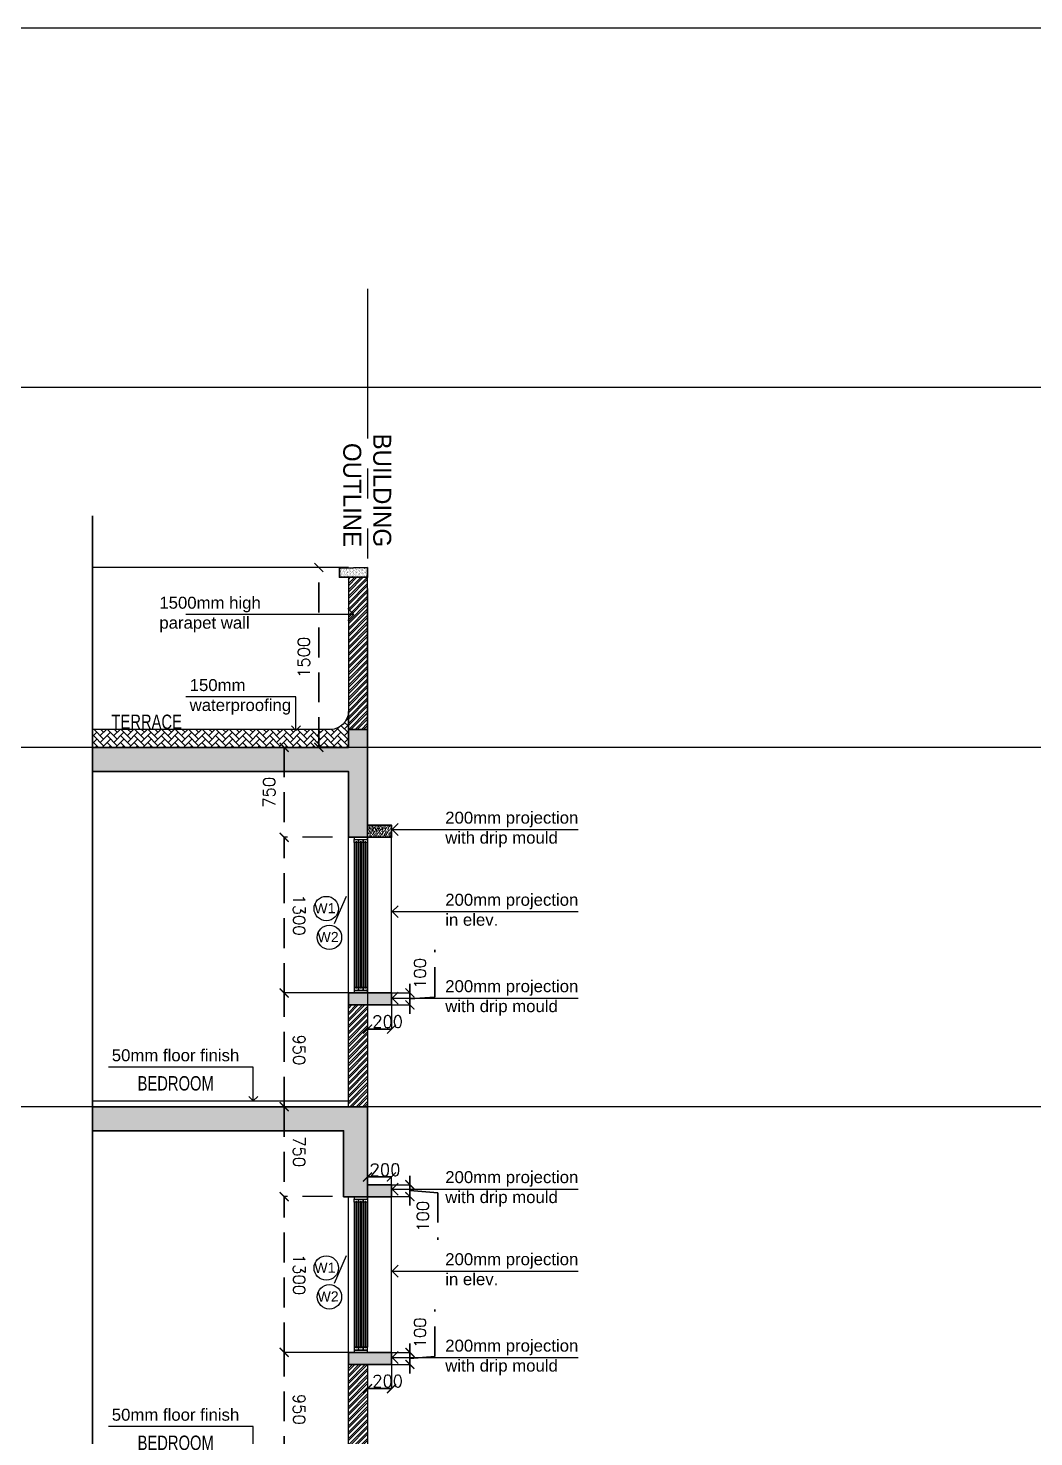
# Model space of a CAD drawing. Header units: millimetres. Extents: x 1066295 to 1300022, y -5734212 to -5454663.
# Drawn here: x 1190686 to 1199076, y -5596947 to -5585191 of the extents above; entities that cross this region are included whole.
import ezdxf
from ezdxf.enums import TextEntityAlignment as Align

# ---------------------------------------------------------------- set-up
doc = ezdxf.new("R2010")
doc.units = ezdxf.units.MM
doc.header["$LTSCALE"] = 1000
doc.header["$MEASUREMENT"] = 0
for name, pattern in [('AUDIT_D_120904163729-0', [0]), ('T9_PROFILE SECTIONS$0$HIDDEN2', [0.1875, 0.125, -0.0625]), ('T9_PROFILE SECTIONS$0$T8_PROFILE SECTIONS$0$AUDIT_D_120904163729-0', [0]), ('T9_PROFILE SECTIONS$0$T8_PROFILE SECTIONS$0$HIDDEN', [0.375, 0.25, -0.125]), ('T9_PROFILE SECTIONS$0$T8_PROFILE SECTIONS$0$PHANTOM2', [1.25, 0.625, -0.125, 0.125, -0.125, 0.125, -0.125])]:
    doc.linetypes.add(name, pattern=pattern)
doc.layers.get('0').update_dxf_attribs({"linetype": 'AUDIT_D_120904163729-0'})
for name, color, linetype, lineweight in [('T9_PROFILE SECTIONS$0$A-SLAB', 3, 'Continuous', 35), ('T9_PROFILE SECTIONS$0$NON-STRUCT -150', 230, 'Continuous', 30), ('T9_PROFILE SECTIONS$0$T8_PROFILE SECTIONS$0$A-DIMENSION', 2, 'Continuous', 35), ('T9_PROFILE SECTIONS$0$T8_PROFILE SECTIONS$0$A-SLAB', 3, 'Continuous', 35), ('T9_PROFILE SECTIONS$0$T8_PROFILE SECTIONS$0$a-Text', 4, 'Continuous', 0), ('T9_PROFILE SECTIONS$0$T8_PROFILE SECTIONS$0$NON-STRUCT -150', 230, 'Continuous', 30), ('T9_PROFILE SECTIONS$0$T8_PROFILE SECTIONS$0$R0-18-10-2014-T1-1st Podium Floor Plan$0$Text', 7, 'Continuous', 0)]:
    doc.layers.add(name, color=color, linetype=linetype, lineweight=lineweight)
for name, color, linetype in [('T9_PROFILE SECTIONS$0$a-wall', 6, 'Continuous'), ('T9_PROFILE SECTIONS$0$HATCH 150', 8, 'Continuous'), ('T9_PROFILE SECTIONS$0$LEVEL', 7, 'Continuous'), ('T9_PROFILE SECTIONS$0$T8_PROFILE SECTIONS$0$A-BUILDING LINE TURNS HERE', 252, 'T9_PROFILE SECTIONS$0$T8_PROFILE SECTIONS$0$PHANTOM2'), ('T9_PROFILE SECTIONS$0$T8_PROFILE SECTIONS$0$a-ele', 8, 'Continuous'), ('T9_PROFILE SECTIONS$0$T8_PROFILE SECTIONS$0$A-SUNK SLAB', 251, 'T9_PROFILE SECTIONS$0$T8_PROFILE SECTIONS$0$AUDIT_D_120904163729-0'), ('T9_PROFILE SECTIONS$0$T8_PROFILE SECTIONS$0$a-wall', 6, 'Continuous'), ('T9_PROFILE SECTIONS$0$T8_PROFILE SECTIONS$0$a-window', 5, 'Continuous'), ('T9_PROFILE SECTIONS$0$T8_PROFILE SECTIONS$0$Elev 01', 8, 'Continuous'), ('T9_PROFILE SECTIONS$0$T8_PROFILE SECTIONS$0$ELEV 5', 8, 'Continuous'), ('T9_PROFILE SECTIONS$0$T8_PROFILE SECTIONS$0$F.F.L', 36, 'Continuous'), ('T9_PROFILE SECTIONS$0$T8_PROFILE SECTIONS$0$HATCH 150', 8, 'Continuous'), ('T9_PROFILE SECTIONS$0$T8_PROFILE SECTIONS$0$Leader', 2, 'T9_PROFILE SECTIONS$0$T8_PROFILE SECTIONS$0$AUDIT_D_120904163729-0'), ('T9_PROFILE SECTIONS$0$T8_PROFILE SECTIONS$0$TEXT ROOM', 7, 'Continuous'), ('T9_PROFILE SECTIONS$0$T8_PROFILE SECTIONS$0$TYPICAL UNITS$0$a-door-no', 104, 'Continuous')]:
    doc.layers.add(name, color=color, linetype=linetype)
doc.styles.add('T9_PROFILE SECTIONS$0$T8_PROFILE SECTIONS$0$ARIAL ARROW', font='arial.ttf')
doc.styles.add('T9_PROFILE SECTIONS$0$T8_PROFILE SECTIONS$0$Romans 1', font='romans.shx', dxfattribs={"height": 100})
doc.styles.add('T9_PROFILE SECTIONS$0$T8_PROFILE SECTIONS$0$RSP_TXT 500', font='swisscl.ttf', dxfattribs={"height": 250})
doc.styles.add('T9_PROFILE SECTIONS$0$T8_PROFILE SECTIONS$0$STANDARD', font='GOTHIC.TTF')
doc.styles.add('T9_PROFILE SECTIONS$0$T8_PROFILE SECTIONS$0$TYPICAL UNITS$0$LODHA STANDERD', font='sanss___.ttf')
doc.dimstyles.new('T9_PROFILE SECTIONS$0$T8_PROFILE SECTIONS$0$ALPINE S', dxfattribs={"dimscale": 0, "dimtxt": 100, "dimasz": 75, "dimexe": 0, "dimexo": 0, "dimgap": 75, "dimtad": 1, "dimdec": 0, "dimzin": 0, "dimdsep": 46, "dimtxsty": 'T9_PROFILE SECTIONS$0$T8_PROFILE SECTIONS$0$Romans 1', "dimblk": 'T9_PROFILE SECTIONS$0$T8_PROFILE SECTIONS$0$_ArchTick', "dimcen": 0.09, "dimclrd": 256, "dimclre": 256, "dimclrt": 7, "dimadec": 0, "dimazin": 0, "dimtfac": 1, "dimtdec": 0, "dimtofl": 0, "dimtmove": 1, "dimatfit": 0, "dimldrblk": 'T9_PROFILE SECTIONS$0$T8_PROFILE SECTIONS$0$_Open90', "dimfxl": 1, "dimtolj": 1, "dimtzin": 0, "dimarcsym": 0})

# ---------------------------------------------------------------- blocks, each defined once
blk = doc.blocks.new('T9_PROFILE SECTIONS$0$A$C04612184')
at = {"layer": 'T9_PROFILE SECTIONS$0$LEVEL', "color": 8, "linetype": 'T9_PROFILE SECTIONS$0$HIDDEN2', "ltscale": 5}
for p, q in [((89.8181, 106.7178), (-67.827, 106.7178)), ((89.8181, 103.7178), (-67.8271, 103.7178)), ((89.8181, 100.715), (-67.8271, 100.715)), ((89.8181, 97.715), (-67.8271, 97.715))]:
    blk.add_line(p, q, dxfattribs=at)
blk = doc.blocks.new('T9_PROFILE SECTIONS$0$T8_PROFILE SECTIONS$0$_ArchTick')
at = {"color": 0, "linetype": 'ByBlock', "const_width": 0.15}
blk.add_lwpolyline([(-0.5, -0.5), (0.5, 0.5)], dxfattribs=at)
blk = doc.blocks.new('*D330')
at = {"layer": 'T9_PROFILE SECTIONS$0$T8_PROFILE SECTIONS$0$A-DIMENSION', "linetype": 'T9_PROFILE SECTIONS$0$T8_PROFILE SECTIONS$0$HIDDEN', "lineweight": -2, "transparency": 16777216}
for p, q in [((1194969, -5588795), (1194567, -5588795)), ((1194969, -5589545), (1194567, -5589545))]:
    blk.add_line(p, q, dxfattribs=at)
at = {"layer": 'T9_PROFILE SECTIONS$0$T8_PROFILE SECTIONS$0$A-DIMENSION', "linetype": 'T9_PROFILE SECTIONS$0$T8_PROFILE SECTIONS$0$HIDDEN', "transparency": 16777216}
blk.add_line((1194567, -5588795), (1194567, -5589545), dxfattribs=at)
at = {"layer": 'T9_PROFILE SECTIONS$0$T8_PROFILE SECTIONS$0$A-DIMENSION', "linetype": 'ByBlock', "transparency": 16777216, "xscale": 75, "yscale": 75, "zscale": 75}
for p, rotation in [((1194567, -5588795), 90), ((1194567, -5589545), 270)]:
    blk.add_blockref('T9_PROFILE SECTIONS$0$T8_PROFILE SECTIONS$0$_ArchTick', p, dxfattribs=dict(at, rotation=rotation))
at = {"layer": 'T9_PROFILE SECTIONS$0$T8_PROFILE SECTIONS$0$A-DIMENSION', "color": 7, "linetype": 'ByBlock', "transparency": 16777216, "insert": (1194442, -5589170), "char_height": 100, "attachment_point": 5, "rotation": 90, "style": 'T9_PROFILE SECTIONS$0$T8_PROFILE SECTIONS$0$Romans 1'}
blk.add_mtext('\\A1;750', dxfattribs=at)
blk = doc.blocks.new('T9_PROFILE SECTIONS$0$T8_PROFILE SECTIONS$0$_Open90')
at = {"color": 0, "linetype": 'ByBlock', "lineweight": -2}
for p, q in [((0, 0), (-1, 0)), ((-0.5, 0.5), (0, 0)), ((0, 0), (-0.5, -0.5))]:
    blk.add_line(p, q, dxfattribs=at)
blk = doc.blocks.new('*D331')
at = {"layer": 'T9_PROFILE SECTIONS$0$T8_PROFILE SECTIONS$0$A-DIMENSION', "linetype": 'T9_PROFILE SECTIONS$0$T8_PROFILE SECTIONS$0$HIDDEN', "lineweight": -2, "transparency": 16777216}
for p, q in [((1195103, -5587294), (1194856, -5587294)), ((1195003, -5588794), (1194856, -5588794))]:
    blk.add_line(p, q, dxfattribs=at)
at = {"layer": 'T9_PROFILE SECTIONS$0$T8_PROFILE SECTIONS$0$A-DIMENSION', "linetype": 'T9_PROFILE SECTIONS$0$T8_PROFILE SECTIONS$0$HIDDEN', "transparency": 16777216}
blk.add_line((1194856, -5588794), (1194856, -5587294), dxfattribs=at)
at = {"layer": 'T9_PROFILE SECTIONS$0$T8_PROFILE SECTIONS$0$A-DIMENSION', "transparency": 16777216, "xscale": 75, "yscale": 75, "zscale": 75}
for p, rotation in [((1194856, -5587294), 90), ((1194856, -5588794), 270)]:
    blk.add_blockref('T9_PROFILE SECTIONS$0$T8_PROFILE SECTIONS$0$_ArchTick', p, dxfattribs=dict(at, rotation=rotation))
at = {"layer": 'T9_PROFILE SECTIONS$0$T8_PROFILE SECTIONS$0$A-DIMENSION', "color": 7, "transparency": 16777216, "insert": (1194731, -5588044), "char_height": 100, "attachment_point": 5, "rotation": 90, "style": 'T9_PROFILE SECTIONS$0$T8_PROFILE SECTIONS$0$Romans 1'}
blk.add_mtext('\\A1;1500', dxfattribs=at)
blk = doc.blocks.new('*D665')
at = {"layer": 'T9_PROFILE SECTIONS$0$T8_PROFILE SECTIONS$0$A-DIMENSION', "linetype": 'T9_PROFILE SECTIONS$0$T8_PROFILE SECTIONS$0$HIDDEN', "lineweight": -2, "transparency": 16777216}
for p, q in [((-27769, 275612), (-28171, 275612)), ((-27636, 274662), (-28171, 274662))]:
    blk.add_line(p, q, dxfattribs=at)
at = {"layer": 'T9_PROFILE SECTIONS$0$T8_PROFILE SECTIONS$0$A-DIMENSION', "linetype": 'T9_PROFILE SECTIONS$0$T8_PROFILE SECTIONS$0$HIDDEN', "transparency": 16777216}
blk.add_line((-28171, 274662), (-28171, 275612), dxfattribs=at)
at = {"layer": 'T9_PROFILE SECTIONS$0$T8_PROFILE SECTIONS$0$A-DIMENSION', "linetype": 'ByBlock', "transparency": 16777216, "xscale": 75, "yscale": 75, "zscale": 75}
for p, rotation in [((-28171, 275612), 90), ((-28171, 274662), 270)]:
    blk.add_blockref('T9_PROFILE SECTIONS$0$T8_PROFILE SECTIONS$0$_ArchTick', p, dxfattribs=dict(at, rotation=rotation))
at = {"layer": 'T9_PROFILE SECTIONS$0$T8_PROFILE SECTIONS$0$A-DIMENSION', "color": 7, "linetype": 'ByBlock', "transparency": 16777216, "insert": (-28046, 275137), "char_height": 100, "attachment_point": 5, "rotation": 270, "style": 'T9_PROFILE SECTIONS$0$T8_PROFILE SECTIONS$0$Romans 1'}
blk.add_mtext('\\A1;950', dxfattribs=at)
blk = doc.blocks.new('*D666')
at = {"layer": 'T9_PROFILE SECTIONS$0$T8_PROFILE SECTIONS$0$A-DIMENSION', "linetype": 'T9_PROFILE SECTIONS$0$T8_PROFILE SECTIONS$0$HIDDEN', "lineweight": -2, "transparency": 16777216}
for p, q in [((-27769, 276912), (-28171, 276912)), ((-27636, 275612), (-28171, 275612))]:
    blk.add_line(p, q, dxfattribs=at)
at = {"layer": 'T9_PROFILE SECTIONS$0$T8_PROFILE SECTIONS$0$A-DIMENSION', "linetype": 'T9_PROFILE SECTIONS$0$T8_PROFILE SECTIONS$0$HIDDEN', "transparency": 16777216}
blk.add_line((-28171, 275612), (-28171, 276912), dxfattribs=at)
at = {"layer": 'T9_PROFILE SECTIONS$0$T8_PROFILE SECTIONS$0$A-DIMENSION', "linetype": 'ByBlock', "transparency": 16777216, "xscale": 75, "yscale": 75, "zscale": 75}
for p, rotation in [((-28171, 276912), 90), ((-28171, 275612), 270)]:
    blk.add_blockref('T9_PROFILE SECTIONS$0$T8_PROFILE SECTIONS$0$_ArchTick', p, dxfattribs=dict(at, rotation=rotation))
at = {"layer": 'T9_PROFILE SECTIONS$0$T8_PROFILE SECTIONS$0$A-DIMENSION', "color": 7, "linetype": 'ByBlock', "transparency": 16777216, "insert": (-28046, 276262), "char_height": 100, "attachment_point": 5, "rotation": 270, "style": 'T9_PROFILE SECTIONS$0$T8_PROFILE SECTIONS$0$Romans 1'}
blk.add_mtext('\\A1;1300', dxfattribs=at)
blk = doc.blocks.new('*D667')
at = {"layer": 'T9_PROFILE SECTIONS$0$T8_PROFILE SECTIONS$0$A-DIMENSION', "linetype": 'T9_PROFILE SECTIONS$0$T8_PROFILE SECTIONS$0$HIDDEN', "lineweight": -2, "transparency": 16777216}
for p, q in [((-27769, 274662), (-28171, 274662)), ((-27769, 273912), (-28171, 273912))]:
    blk.add_line(p, q, dxfattribs=at)
at = {"layer": 'T9_PROFILE SECTIONS$0$T8_PROFILE SECTIONS$0$A-DIMENSION', "linetype": 'T9_PROFILE SECTIONS$0$T8_PROFILE SECTIONS$0$HIDDEN', "transparency": 16777216}
blk.add_line((-28171, 274662), (-28171, 273912), dxfattribs=at)
at = {"layer": 'T9_PROFILE SECTIONS$0$T8_PROFILE SECTIONS$0$A-DIMENSION', "linetype": 'ByBlock', "transparency": 16777216, "xscale": 75, "yscale": 75, "zscale": 75}
for p, rotation in [((-28171, 274662), 90), ((-28171, 273912), 270)]:
    blk.add_blockref('T9_PROFILE SECTIONS$0$T8_PROFILE SECTIONS$0$_ArchTick', p, dxfattribs=dict(at, rotation=rotation))
at = {"layer": 'T9_PROFILE SECTIONS$0$T8_PROFILE SECTIONS$0$A-DIMENSION', "color": 7, "linetype": 'ByBlock', "transparency": 16777216, "insert": (-28046, 274287), "char_height": 100, "attachment_point": 5, "rotation": 270, "style": 'T9_PROFILE SECTIONS$0$T8_PROFILE SECTIONS$0$Romans 1'}
blk.add_mtext('\\A1;750', dxfattribs=at)
blk = doc.blocks.new('T9_PROFILE SECTIONS$0$T8_PROFILE SECTIONS$0$TYPICAL UNITS$0$B-flat-33')
at = {"layer": 'T9_PROFILE SECTIONS$0$T8_PROFILE SECTIONS$0$TYPICAL UNITS$0$a-door-no'}
blk.add_ellipse((14108, 1402), major_axis=(0, -181), ratio=0.999989, dxfattribs=at)
at = {"layer": 'T9_PROFILE SECTIONS$0$T8_PROFILE SECTIONS$0$TYPICAL UNITS$0$a-door-no', "style": 'T9_PROFILE SECTIONS$0$T8_PROFILE SECTIONS$0$TYPICAL UNITS$0$LODHA STANDERD', "oblique": 0, "width": 0.999989}
blk.add_attdef('OP1', text='', height=150, rotation=0.7592, dxfattribs=at).set_placement((14117, 1332), align=Align.CENTER)
blk = doc.blocks.new('*D668')
at = {"layer": 'T9_PROFILE SECTIONS$0$T8_PROFILE SECTIONS$0$A-DIMENSION', "linetype": 'T9_PROFILE SECTIONS$0$T8_PROFILE SECTIONS$0$HIDDEN', "lineweight": -2, "transparency": 16777216}
for p, q in [((-27476, 274012), (-27476, 274077)), ((-27276, 274012), (-27276, 274077))]:
    blk.add_line(p, q, dxfattribs=at)
at = {"layer": 'T9_PROFILE SECTIONS$0$T8_PROFILE SECTIONS$0$A-DIMENSION', "linetype": 'T9_PROFILE SECTIONS$0$T8_PROFILE SECTIONS$0$HIDDEN', "transparency": 16777216}
blk.add_line((-27276, 274077), (-27476, 274077), dxfattribs=at)
at = {"layer": 'T9_PROFILE SECTIONS$0$T8_PROFILE SECTIONS$0$A-DIMENSION', "linetype": 'ByBlock', "transparency": 16777216, "xscale": 75, "yscale": 75, "zscale": 75, "rotation": 180}
blk.add_blockref('T9_PROFILE SECTIONS$0$T8_PROFILE SECTIONS$0$_ArchTick', (-27476, 274077), dxfattribs=at)
at = {"layer": 'T9_PROFILE SECTIONS$0$T8_PROFILE SECTIONS$0$A-DIMENSION', "linetype": 'ByBlock', "transparency": 16777216, "xscale": 75, "yscale": 75, "zscale": 75}
blk.add_blockref('T9_PROFILE SECTIONS$0$T8_PROFILE SECTIONS$0$_ArchTick', (-27276, 274077), dxfattribs=at)
at = {"layer": 'T9_PROFILE SECTIONS$0$T8_PROFILE SECTIONS$0$A-DIMENSION', "color": 7, "linetype": 'ByBlock', "transparency": 16777216, "insert": (-27330, 274137), "char_height": 100, "attachment_point": 5, "style": 'T9_PROFILE SECTIONS$0$T8_PROFILE SECTIONS$0$Romans 1'}
blk.add_mtext('\\A1;200', dxfattribs=at)
blk = doc.blocks.new('*D669')
at = {"layer": 'T9_PROFILE SECTIONS$0$T8_PROFILE SECTIONS$0$A-DIMENSION', "linetype": 'T9_PROFILE SECTIONS$0$T8_PROFILE SECTIONS$0$HIDDEN', "transparency": 16777216}
for p, q in [((-27122, 274012), (-27122, 274087)), ((-27122, 274012), (-27122, 273912)), ((-27122, 273962), (-26890, 273945)), ((-26890, 273945), (-26890, 273552)), ((-27122, 273912), (-27122, 273837))]:
    blk.add_line(p, q, dxfattribs=at)
at = {"layer": 'T9_PROFILE SECTIONS$0$T8_PROFILE SECTIONS$0$A-DIMENSION', "linetype": 'T9_PROFILE SECTIONS$0$T8_PROFILE SECTIONS$0$HIDDEN', "lineweight": -2, "transparency": 16777216}
for p, q in [((-27276, 274012), (-27122, 274012)), ((-27276, 273912), (-27122, 273912))]:
    blk.add_line(p, q, dxfattribs=at)
at = {"layer": 'T9_PROFILE SECTIONS$0$T8_PROFILE SECTIONS$0$A-DIMENSION', "linetype": 'ByBlock', "transparency": 16777216, "xscale": 75, "yscale": 75, "zscale": 75}
for p, rotation in [((-27122, 274012), 270), ((-27122, 273912), 90)]:
    blk.add_blockref('T9_PROFILE SECTIONS$0$T8_PROFILE SECTIONS$0$_ArchTick', p, dxfattribs=dict(at, rotation=rotation))
at = {"layer": 'T9_PROFILE SECTIONS$0$T8_PROFILE SECTIONS$0$A-DIMENSION', "color": 7, "linetype": 'ByBlock', "transparency": 16777216, "insert": (-27015, 273748), "char_height": 100, "attachment_point": 5, "rotation": 90, "style": 'T9_PROFILE SECTIONS$0$T8_PROFILE SECTIONS$0$Romans 1'}
blk.add_mtext('\\A1;100', dxfattribs=at)
blk = doc.blocks.new('*D670')
at = {"layer": 'T9_PROFILE SECTIONS$0$T8_PROFILE SECTIONS$0$A-DIMENSION', "linetype": 'T9_PROFILE SECTIONS$0$T8_PROFILE SECTIONS$0$HIDDEN', "lineweight": -2, "transparency": 16777216}
for p, q in [((-27476, 275512), (-27476, 275310)), ((-27276, 275512), (-27276, 275310))]:
    blk.add_line(p, q, dxfattribs=at)
at = {"layer": 'T9_PROFILE SECTIONS$0$T8_PROFILE SECTIONS$0$A-DIMENSION', "linetype": 'T9_PROFILE SECTIONS$0$T8_PROFILE SECTIONS$0$HIDDEN', "transparency": 16777216}
blk.add_line((-27276, 275310), (-27476, 275310), dxfattribs=at)
at = {"layer": 'T9_PROFILE SECTIONS$0$T8_PROFILE SECTIONS$0$A-DIMENSION', "linetype": 'ByBlock', "transparency": 16777216, "xscale": 75, "yscale": 75, "zscale": 75, "rotation": 180}
blk.add_blockref('T9_PROFILE SECTIONS$0$T8_PROFILE SECTIONS$0$_ArchTick', (-27476, 275310), dxfattribs=at)
at = {"layer": 'T9_PROFILE SECTIONS$0$T8_PROFILE SECTIONS$0$A-DIMENSION', "linetype": 'ByBlock', "transparency": 16777216, "xscale": 75, "yscale": 75, "zscale": 75}
blk.add_blockref('T9_PROFILE SECTIONS$0$T8_PROFILE SECTIONS$0$_ArchTick', (-27276, 275310), dxfattribs=at)
at = {"layer": 'T9_PROFILE SECTIONS$0$T8_PROFILE SECTIONS$0$A-DIMENSION', "color": 7, "linetype": 'ByBlock', "transparency": 16777216, "insert": (-27308, 275373), "char_height": 100, "attachment_point": 5, "style": 'T9_PROFILE SECTIONS$0$T8_PROFILE SECTIONS$0$Romans 1'}
blk.add_mtext('\\A1;200', dxfattribs=at)
blk = doc.blocks.new('*D671')
at = {"layer": 'T9_PROFILE SECTIONS$0$T8_PROFILE SECTIONS$0$A-DIMENSION', "linetype": 'T9_PROFILE SECTIONS$0$T8_PROFILE SECTIONS$0$HIDDEN', "transparency": 16777216}
for p, q in [((-26913, 275578), (-26913, 275971)), ((-27122, 275612), (-27122, 275687)), ((-27122, 275512), (-27122, 275612)), ((-27122, 275562), (-26913, 275578)), ((-27122, 275512), (-27122, 275437))]:
    blk.add_line(p, q, dxfattribs=at)
at = {"layer": 'T9_PROFILE SECTIONS$0$T8_PROFILE SECTIONS$0$A-DIMENSION', "linetype": 'T9_PROFILE SECTIONS$0$T8_PROFILE SECTIONS$0$HIDDEN', "lineweight": -2, "transparency": 16777216}
for p, q in [((-27276, 275612), (-27122, 275612)), ((-27276, 275512), (-27122, 275512))]:
    blk.add_line(p, q, dxfattribs=at)
at = {"layer": 'T9_PROFILE SECTIONS$0$T8_PROFILE SECTIONS$0$A-DIMENSION', "linetype": 'ByBlock', "transparency": 16777216, "xscale": 75, "yscale": 75, "zscale": 75}
for p, rotation in [((-27122, 275612), 270), ((-27122, 275512), 90)]:
    blk.add_blockref('T9_PROFILE SECTIONS$0$T8_PROFILE SECTIONS$0$_ArchTick', p, dxfattribs=dict(at, rotation=rotation))
at = {"layer": 'T9_PROFILE SECTIONS$0$T8_PROFILE SECTIONS$0$A-DIMENSION', "color": 7, "linetype": 'ByBlock', "transparency": 16777216, "insert": (-27038, 275775), "char_height": 100, "attachment_point": 5, "rotation": 90, "style": 'T9_PROFILE SECTIONS$0$T8_PROFILE SECTIONS$0$Romans 1'}
blk.add_mtext('\\A1;100', dxfattribs=at)
blk = doc.blocks.new('T9_PROFILE SECTIONS$0$T8_PROFILE SECTIONS$0$RG')
at = {"layer": 'T9_PROFILE SECTIONS$0$T8_PROFILE SECTIONS$0$HATCH 150'}
h = blk.add_hatch(dxfattribs=at)
h.set_pattern_fill('ACET-2D-AR-SAND', color=8, scale=10, angle=360)
h.set_pattern_definition([(37.5, (-5699349.478, -1166803.166), (-9.539291593, 12.431846842), [0, -15.2, 0, -17, 0, -16.25]), (7.5, (-5699349.478, -1166803.166), (-3.35060735, 25.45038959), [0, -8.2, 0, -13.7, 0, -5.25]), (327.5, (-5699361.778, -1166803.166), (9.01588743, 14.15210846), [0, -5, 0, -18, 0, -23.5]), (317.5, (-5699361.778, -1166803.166), (18.09230576, 19.74428708), [0, -2.5, 0, -11.8, 0, -13.5])])
h.paths.add_polyline_path([(-27275.5, 275611.7), (-27635.6, 275611.7), (-27635.6, 275511.7), (-27275.5, 275511.7)])
h.paths.add_polyline_path([(-27475.5, 274011.7), (-27275.5, 274011.7), (-27275.5, 273911.7), (-27475.5, 273911.7)])
h = blk.add_hatch(color=8, dxfattribs=at)
h.dxf.hatch_style = 1
h.paths.add_polyline_path([(-29770.4, 274661.7), (-27475.5, 274661.8), (-27475.5, 273911.7), (-27675.5, 273911.7), (-27675.5, 274461.7), (-29770.4, 274461.7)])
at = {"layer": 'T9_PROFILE SECTIONS$0$T8_PROFILE SECTIONS$0$NON-STRUCT -150'}
h = blk.add_hatch(dxfattribs=at)
h.set_pattern_fill('ACET-2D-ANSI32', color=8, scale=100, angle=360)
h.set_pattern_definition([(45, (-5699349.478, -1166803.166), (-26.5165043, 26.5165043), []), (45, (-5699331.8, -1166803.166), (-26.5165043, 26.5165043), [])])
h.paths.add_polyline_path([(-27475.5, 274661.8), (-27635.6, 274661.8), (-27635.6, 275511.7), (-27475.5, 275511.7)])
at = {"layer": 'T9_PROFILE SECTIONS$0$T8_PROFILE SECTIONS$0$a-ele'}
blk.add_lwpolyline([(-27635.7, 275611.7), (-27635.7, 276911.7)], dxfattribs=at)
at = {"layer": 'T9_PROFILE SECTIONS$0$T8_PROFILE SECTIONS$0$A-SLAB', "linetype": 'ByBlock'}
for points in [[(-27275.5, 275611.7), (-27635.6, 275611.7), (-27635.6, 275511.7), (-27275.5, 275511.7)], [(-29770.4, 274661.7), (-27475.5, 274661.8), (-27475.5, 273911.7), (-27675.5, 273911.7), (-27675.5, 274461.7), (-29770.4, 274461.7)], [(-27475.5, 274011.7), (-27275.5, 274011.7), (-27275.5, 273911.7), (-27475.5, 273911.7)]]:
    blk.add_lwpolyline(points, close=True, dxfattribs=at)
at = {"layer": 'T9_PROFILE SECTIONS$0$T8_PROFILE SECTIONS$0$a-wall', "linetype": 'ByBlock'}
blk.add_lwpolyline([(-27475.5, 274661.8), (-27635.6, 274661.8), (-27635.6, 275511.7), (-27475.5, 275511.7)], close=True, dxfattribs=at)
at = {"layer": 'T9_PROFILE SECTIONS$0$T8_PROFILE SECTIONS$0$a-window', "color": 1}
for p, q in [((-27588.1, 276866.7), (-27588.1, 275656.7)), ((-27550.6, 276866.7), (-27550.6, 275656.7)), ((-27550.6, 276866.7), (-27550.6, 275656.7)), ((-27513.1, 276866.7), (-27513.1, 275656.7))]:
    blk.add_line(p, q, dxfattribs=at)
at = {"layer": 'T9_PROFILE SECTIONS$0$T8_PROFILE SECTIONS$0$a-window', "color": 5}
for p, q in [((-27573.9, 276866.7), (-27573.9, 275656.7)), ((-27563.9, 276866.7), (-27563.9, 275656.7)), ((-27536.4, 276866.7), (-27536.4, 275656.7)), ((-27526.4, 276866.7), (-27526.4, 275656.7))]:
    blk.add_line(p, q, dxfattribs=at)
at = {"layer": 'T9_PROFILE SECTIONS$0$T8_PROFILE SECTIONS$0$a-window', "color": 250}
for p, q in [((-27498.9, 276866.7), (-27498.9, 275656.7)), ((-27488.9, 276866.7), (-27488.9, 275656.7)), ((-27475.6, 276866.7), (-27475.6, 275656.7))]:
    blk.add_line(p, q, dxfattribs=at)
at = {"layer": 'T9_PROFILE SECTIONS$0$T8_PROFILE SECTIONS$0$a-window', "color": 4}
for points in [[(-27475.6, 276891.7), (-27475.6, 276911.7), (-27588.1, 276911.7), (-27588.1, 276891.7)], [(-27573.9, 276866.7), (-27588.1, 276866.7), (-27588.1, 276891.7), (-27550.6, 276891.7), (-27550.6, 276866.7), (-27563.9, 276866.7), (-27563.9, 276872.7), (-27573.9, 276872.7)], [(-27536.4, 276866.7), (-27550.6, 276866.7), (-27550.6, 276891.7), (-27513.1, 276891.7), (-27513.1, 276866.7), (-27526.4, 276866.7), (-27526.4, 276872.7), (-27536.4, 276872.7)], [(-27498.9, 276866.7), (-27513.1, 276866.7), (-27513.1, 276891.7), (-27475.6, 276891.7), (-27475.6, 276866.7), (-27488.9, 276866.7), (-27488.9, 276872.7), (-27498.9, 276872.7)], [(-27573.9, 275656.7), (-27588.1, 275656.7), (-27588.1, 275631.7), (-27550.6, 275631.7), (-27550.6, 275656.7), (-27563.9, 275656.7), (-27563.9, 275650.7), (-27573.9, 275650.7)], [(-27475.6, 275611.7), (-27475.6, 275631.7), (-27588.1, 275631.7), (-27588.1, 275611.7)], [(-27536.4, 275656.7), (-27550.6, 275656.7), (-27550.6, 275631.7), (-27513.1, 275631.7), (-27513.1, 275656.7), (-27526.4, 275656.7), (-27526.4, 275650.7), (-27536.4, 275650.7)], [(-27498.9, 275656.7), (-27513.1, 275656.7), (-27513.1, 275631.7), (-27475.6, 275631.7), (-27475.6, 275656.7), (-27488.9, 275656.7), (-27488.9, 275650.7), (-27498.9, 275650.7)]]:
    blk.add_lwpolyline(points, close=True, dxfattribs=at)
at = {"layer": 'T9_PROFILE SECTIONS$0$T8_PROFILE SECTIONS$0$ELEV 5', "ltscale": 0.7}
blk.add_lwpolyline([(-27275.5, 275611.7), (-27275.5, 276911.7)], dxfattribs=at)
at = {"layer": 'T9_PROFILE SECTIONS$0$T8_PROFILE SECTIONS$0$F.F.L', "linetype": 'Continuous', "ltscale": 0.1}
blk.add_lwpolyline([(-29770.4, 274711.7), (-27635.5, 274711.7)], dxfattribs=at)
at = {"layer": 'T9_PROFILE SECTIONS$0$T8_PROFILE SECTIONS$0$TEXT ROOM', "ltscale": 0.1}
blk.add_line((-27750, 276191.1), (-27651.4, 276419.7), dxfattribs=at)
ref = blk.add_blockref('T9_PROFILE SECTIONS$0$T8_PROFILE SECTIONS$0$TYPICAL UNITS$0$B-flat-33', (-35755.7, 275527.9), dxfattribs=dict(at, xscale=0.5625, yscale=0.5625, zscale=0.5625))
ref.add_attrib('OP1', 'W1', dxfattribs={"layer": 'T9_PROFILE SECTIONS$0$T8_PROFILE SECTIONS$0$TYPICAL UNITS$0$a-door-no', "height": 84.37, "rotation": 0.75922, "style": 'T9_PROFILE SECTIONS$0$T8_PROFILE SECTIONS$0$TYPICAL UNITS$0$LODHA STANDERD', "oblique": 0.00002, "width": 0.999989}).set_placement((-27830.7, 276276.7), align=Align.CENTER)
ref = blk.add_blockref('T9_PROFILE SECTIONS$0$T8_PROFILE SECTIONS$0$TYPICAL UNITS$0$B-flat-33', (-35729.2, 275287.4), dxfattribs=dict(at, xscale=0.5625, yscale=0.5625, zscale=0.5625))
ref.add_attrib('OP1', 'W2', dxfattribs={"layer": 'T9_PROFILE SECTIONS$0$T8_PROFILE SECTIONS$0$TYPICAL UNITS$0$a-door-no', "height": 84.37, "rotation": 0.75922, "style": 'T9_PROFILE SECTIONS$0$T8_PROFILE SECTIONS$0$TYPICAL UNITS$0$LODHA STANDERD', "oblique": 0.00002, "width": 0.999989}).set_placement((-27804.2, 276036.2), align=Align.CENTER)
at = {"layer": 'T9_PROFILE SECTIONS$0$T8_PROFILE SECTIONS$0$a-Text', "insert": (-28758.6, 274917.8), "char_height": 120, "width": 1106.248, "attachment_point": 3, "style": 'T9_PROFILE SECTIONS$0$T8_PROFILE SECTIONS$0$RSP_TXT 500'}
blk.add_mtext('BEDROOM', dxfattribs=at)
at = {"layer": 'T9_PROFILE SECTIONS$0$T8_PROFILE SECTIONS$0$R0-18-10-2014-T1-1st Podium Floor Plan$0$Text', "char_height": 100, "width": 1133.401, "style": 'T9_PROFILE SECTIONS$0$T8_PROFILE SECTIONS$0$ARIAL ARROW'}
for s, insert, attachment_point in [('200mm projection with drip mould\\P  ', (-26827.4, 277125), 1), ('200mm projection in elev.  ', (-26827.4, 276439.9), 1), ('200mm projection with drip mould\\P  ', (-26827.4, 275718.6), 1), ('50mm floor finish   ', (-28545.9, 275142), 3)]:
    blk.add_mtext(s, dxfattribs=dict(at, insert=insert, attachment_point=attachment_point))
at = {"layer": 'T9_PROFILE SECTIONS$0$T8_PROFILE SECTIONS$0$A-DIMENSION', "linetype": 'ByBlock'}
for base, p1, p2, picture, middle in [((-28171.1, 276911.7), (-27635.5, 275611.7, 0), (-27769.3, 276911.7, 0), '*D666', (-28046.1, 276261.7)), ((-28171.1, 275611.7), (-27635.6, 274661.7, 0), (-27769.3, 275611.7, 0), '*D665', (-28046.1, 275136.7)), ((-28171.1, 273911.7), (-27769.3, 274661.7, 0), (-27769.3, 273911.7, 0), '*D667', (-28046.1, 274286.7))]:
    dim = blk.add_linear_dim(base=base, p1=p1, p2=p2, angle=90, dimstyle='T9_PROFILE SECTIONS$0$T8_PROFILE SECTIONS$0$ALPINE S', override={"dimscale": 1, "dimfxl": 5, "dimlwd": 65535, "dimarcsym": 1}, dxfattribs=at)
    dim.commit()
    dim.dimension.update_dxf_attribs({"geometry": picture, "text_midpoint": middle})
for base, p1, p2, angle, picture, middle in [((-27122.4, 275611.7), (-27275.5, 275511.7), (-27275.5, 275611.7, 0), 270, '*D671', (-26913, 275653.4)), ((-27122.4, 273911.7), (-27275.5, 274011.7), (-27275.5, 273911.7, 0), 90, '*D669', (-26890.5, 273869.6))]:
    dim = blk.add_linear_dim(base=base, p1=p1, p2=p2, angle=angle, dimstyle='T9_PROFILE SECTIONS$0$T8_PROFILE SECTIONS$0$ALPINE S', override={"dimscale": 1, "dimfxl": 5, "dimlwd": 65535, "dimarcsym": 1}, dxfattribs=at)
    dim.commit()
    dim.dimension.update_dxf_attribs({"geometry": picture, "text_midpoint": middle, "dimtype": 128})
for base, p1, p2, picture, middle in [((-27475.5, 275309.8), (-27275.5, 275511.7, 0), (-27475.5, 275511.7), '*D670', (-27307.9, 275247.5)), ((-27475.5, 274077.2), (-27275.5, 274011.7, 0), (-27475.5, 274011.7), '*D668', (-27329.6, 274011.7))]:
    dim = blk.add_linear_dim(base=base, p1=p1, p2=p2, dimstyle='T9_PROFILE SECTIONS$0$T8_PROFILE SECTIONS$0$ALPINE S', override={"dimscale": 1, "dimfxl": 5, "dimlwd": 65535, "dimarcsym": 1}, dxfattribs=at)
    dim.commit()
    dim.dimension.update_dxf_attribs({"geometry": picture, "text_midpoint": middle, "dimtype": 128})
at = {"layer": 'T9_PROFILE SECTIONS$0$T8_PROFILE SECTIONS$0$Leader'}
for points, override in [([(-27270, 276975.6), (-26827.4, 276975.6), (-25719.1, 276975.6)], {"dimscale": 1, "dimasz": 100, "dimtad": 0}), ([(-27270, 276290.5), (-26827.4, 276290.5), (-25719.1, 276290.5)], {"dimscale": 1, "dimasz": 100, "dimtad": 0}), ([(-27270, 275569.2), (-26827.4, 275569.2), (-25719.1, 275569.2)], {"dimscale": 1, "dimasz": 100, "dimtad": 0}), ([(-28429.3, 274711.7), (-28429.3, 274992.6), (-29637.9, 274992.6)], {"dimscale": 1, "dimtad": 0})]:
    blk.add_leader(points, dimstyle='T9_PROFILE SECTIONS$0$T8_PROFILE SECTIONS$0$ALPINE S', override=override, dxfattribs=at)
blk = doc.blocks.new('T9_PROFILE SECTIONS')
at = {"layer": 'T9_PROFILE SECTIONS$0$HATCH 150'}
h = blk.add_hatch(dxfattribs=at)
h.set_pattern_fill('AR-SAND', color=8, scale=10, angle=450)
h.set_pattern_definition([(127.5, (56127.333, -1e-05), (-19.26823769, -0.62993358), [0, -15.2, 0, -17, 0, -16.25]), (97.5, (56127.333, -1e-05), (-28.22146065, 17.69776705), [0, -8.2, 0, -13.7, 0, -5.25]), (57.5, (56127.333, -12.3), (-0.056590535, 31.141418618), [0, -5, 0, -18, 0, -23.5]), (47.5, (56127.333, -12.3), (-8.77675565, 30.06126605), [0, -2.5, 0, -11.8, 0, -13.5])])
h.paths.add_polyline_path([(1195262.4769, -5587295.2148), (1195027.5388, -5587300.2259), (1195027.5388, -5587374.9116), (1195262.6227, -5587374.9216)])
at = {"layer": 'T9_PROFILE SECTIONS$0$NON-STRUCT -150'}
h = blk.add_hatch(dxfattribs=at)
h.set_pattern_fill('ANSI32', color=8, scale=100, angle=90)
h.set_pattern_definition([(45, (-4487341.197, -6889415.126), (-26.5165043, 26.5165043), []), (45, (-4487323.52, -6889415.126), (-26.5165043, 26.5165043), [])])
h.paths.add_polyline_path([(1195262.7047, -5588645.054), (1195262.6884, -5588282.554), (1195262.6837, -5588207.554), (1195262.6837, -5588207.5541), (1195262.6227, -5587374.9148), (1195102.5387, -5587374.9216), (1195102.6177, -5588645.054)])
at = {"layer": 'T9_PROFILE SECTIONS$0$T8_PROFILE SECTIONS$0$A-SUNK SLAB', "linetype": 'ByBlock'}
h = blk.add_hatch(dxfattribs=at)
h.set_pattern_fill('AR-HBONE', color=256, scale=10, angle=450)
h.set_pattern_definition([(45, (-4488080.9, -7375323.34), (3e-14, 56.5685425), [120, -40]), (135, (-4488052.615, -7375295.055), (3e-14, 56.5685425), [120, -40])])
edge = h.paths.add_edge_path()
edge.add_arc((1194952.6291, -5588495.0425), 150, 270.00041652, 359.99119847, ccw=False)
edge.add_line((1194952.6302, -5588645.0425), (1192967.8023, -5588645.054))
edge.add_line((1192967.8023, -5588645.054), (1192967.8023, -5588795.054))
edge.add_line((1192967.8023, -5588795.054), (1195102.6176, -5588795.054))
edge.add_line((1195102.6176, -5588795.054), (1195102.6292, -5588495.0656))
h = blk.add_hatch(dxfattribs=at)
h.set_pattern_fill('AR-HBONE', color=256, scale=10, angle=90)
h.set_pattern_definition([(225, (-4489622.64, -7467127.988), (-4e-14, -56.5685425), [120, -40]), (315, (-4489650.925, -7467156.272), (-4e-14, -56.5685425), [120, -40])])
h.paths.add_polyline_path([(1195102.7047, -5588795.054), (1193602.7047, -5588795.054)])
h = blk.add_hatch(dxfattribs=at)
h.set_pattern_fill('AR-HBONE', color=256, scale=10, angle=90)
h.set_pattern_definition([(225, (-4485060.57, -7467127.988), (-4e-14, -56.5685425), [120, -40]), (315, (-4485088.856, -7467156.272), (-4e-14, -56.5685425), [120, -40])])
h.paths.add_polyline_path([(1199664.774, -5588795.054), (1198164.774, -5588795.054)])
at = {"layer": 'T9_PROFILE SECTIONS$0$T8_PROFILE SECTIONS$0$HATCH 150'}
h = blk.add_hatch(color=8, dxfattribs=at)
h.dxf.hatch_style = 1
h.paths.add_polyline_path([(1195102.7047, -5588645.054), (1195102.7047, -5588795.054), (1192967.8023, -5588795.054), (1192967.8023, -5588995.054), (1195102.7047, -5588995.054), (1195102.7047, -5589545.054), (1195262.7047, -5589545.054), (1195262.7047, -5588645.054)])
h = blk.add_hatch(dxfattribs=at)
h.set_pattern_fill('AR-SAND', color=8, scale=10, angle=90)
h.set_pattern_definition([(127.5, (3887.838, -5e-07), (-19.26823769, -0.62993358), [0, -15.2, 0, -17, 0, -16.25]), (97.5, (3887.838, -5e-07), (-28.22146065, 17.69776705), [0, -8.2, 0, -13.7, 0, -5.25]), (57.5, (3887.838, -12.3), (-0.056590535, 31.141418618), [0, -5, 0, -18, 0, -23.5]), (47.5, (3887.838, -12.3), (-8.77675565, 30.06126605), [0, -2.5, 0, -11.8, 0, -13.5])])
h.paths.add_polyline_path([(1195262.7047, -5589445.054), (1195462.6943, -5589445.0541), (1195462.6943, -5589545.0541), (1195262.7047, -5589545.054)])
at = {"layer": 'T9_PROFILE SECTIONS$0$A-SLAB', "linetype": 'ByBlock', "elevation": -0.01}
blk.add_lwpolyline([(1195262.4769, -5587295.2148), (1195027.5388, -5587300.2259), (1195027.5388, -5587374.9116), (1195262.6227, -5587374.9216)], close=True, dxfattribs=at)
at = {"layer": 'T9_PROFILE SECTIONS$0$a-wall', "linetype": 'ByBlock', "elevation": -0.01}
blk.add_lwpolyline([(1195262.7047, -5588645.054), (1195262.6884, -5588282.554), (1195262.6884, -5588282.554), (1195262.6837, -5588207.554), (1195262.6837, -5588207.554), (1195262.6837, -5588207.5541), (1195262.6227, -5587374.9148), (1195102.5387, -5587374.9216), (1195102.6177, -5588645.054)], close=True, dxfattribs=at)
at = {"layer": 'T9_PROFILE SECTIONS$0$T8_PROFILE SECTIONS$0$A-BUILDING LINE TURNS HERE', "ltscale": 2}
blk.add_line((1195262.7047, -5584968.3206, -0.01), (1195262.7047, -5679767.8713, -0.01), dxfattribs=at)
at = {"layer": 'T9_PROFILE SECTIONS$0$T8_PROFILE SECTIONS$0$A-SLAB', "linetype": 'ByBlock', "elevation": -0.0201}
blk.add_lwpolyline([(1192967.8099, -5586861.4791), (1192967.8099, -5633985.1991), (1192763.433, -5633985.1991), (1192763.433, -5634063.6586), (1193323.685, -5634063.6586), (1193323.685, -5634178.6955), (1192967.8099, -5634178.6955), (1192967.8099, -5675933.6618)], dxfattribs=at)
at = {"layer": 'T9_PROFILE SECTIONS$0$T8_PROFILE SECTIONS$0$A-SLAB', "linetype": 'ByBlock', "elevation": -0.01}
for points in [[(1195102.7047, -5588645.054), (1195102.7047, -5588795.054), (1192967.8023, -5588795.054), (1192967.8023, -5588995.054), (1195102.7047, -5588995.054), (1195102.7047, -5589545.054), (1195262.7047, -5589545.054), (1195262.7047, -5588645.054)], [(1195262.7047, -5589445.054), (1195462.6943, -5589445.0541), (1195462.6943, -5589545.0541), (1195262.7047, -5589545.054)]]:
    blk.add_lwpolyline(points, close=True, dxfattribs=at)
at = {"layer": 'T9_PROFILE SECTIONS$0$T8_PROFILE SECTIONS$0$A-SUNK SLAB', "linetype": 'ByBlock', "elevation": -0.01}
blk.add_lwpolyline([(1195102.6292, -5588495.0656, -0.4141664409), (1194952.6302, -5588645.0425), (1192967.8023, -5588645.054), (1192967.8023, -5588795.054), (1195102.6176, -5588795.054)], format="xyb", close=True, dxfattribs=at)
blk.add_lwpolyline([(1195102.7047, -5588795.054), (1193602.7047, -5588795.054), (1193602.7047, -5588795.054), (1195102.7047, -5588795.054)], close=True, dxfattribs=at)
at = {"layer": 'T9_PROFILE SECTIONS$0$T8_PROFILE SECTIONS$0$Elev 01', "linetype": 'ByBlock'}
blk.add_line((1195102.7047, -5587295.054, -0.01), (1192967.8023, -5587295.054, -0.01), dxfattribs=at)
at = {"linetype": 'ByBlock'}
for p in [(1222738.2308, -5866456.7282, -0.01), (1222738.2308, -5869456.7282, -0.01)]:
    blk.add_blockref('T9_PROFILE SECTIONS$0$T8_PROFILE SECTIONS$0$RG', p, dxfattribs=at)
at = {"layer": 'T9_PROFILE SECTIONS$0$LEVEL', "linetype": 'ByBlock', "xscale": 1000, "yscale": 1000, "zscale": 1000}
blk.add_blockref('T9_PROFILE SECTIONS$0$A$C04612184', (1171279.5443, -5689510.054, -0.01), dxfattribs=at)
at = {"layer": 'T9_PROFILE SECTIONS$0$T8_PROFILE SECTIONS$0$a-Text', "linetype": 'ByBlock', "insert": (1195460.0259, -5587123.7511, -0.01), "char_height": 150, "width": 1191.515459, "attachment_point": 3, "rotation": 270, "style": 'T9_PROFILE SECTIONS$0$T8_PROFILE SECTIONS$0$STANDARD'}
blk.add_mtext('BUILDING OUTLINE ', dxfattribs=at)
at = {"layer": 'T9_PROFILE SECTIONS$0$T8_PROFILE SECTIONS$0$a-Text', "insert": (1193126.3072, -5588643.2876, -0.01), "char_height": 120, "attachment_point": 7, "style": 'T9_PROFILE SECTIONS$0$T8_PROFILE SECTIONS$0$RSP_TXT 500'}
blk.add_mtext_dynamic_manual_height_columns('TERRACE', width=1106.247749, gutter_width=500, heights=[0], dxfattribs=at)
at = {"layer": 'T9_PROFILE SECTIONS$0$T8_PROFILE SECTIONS$0$R0-18-10-2014-T1-1st Podium Floor Plan$0$Text', "char_height": 100, "width": 1133.401091, "attachment_point": 7, "style": 'T9_PROFILE SECTIONS$0$T8_PROFILE SECTIONS$0$ARIAL ARROW'}
for s, insert in [('1500mm high parapet wall  ', (1193525.5522, -5587834.5759, -0.01)), ('150mm waterproofing', (1193778.565, -5588521.8659, -0.01))]:
    blk.add_mtext(s, dxfattribs=dict(at, insert=insert))
at = {"layer": 'T9_PROFILE SECTIONS$0$T8_PROFILE SECTIONS$0$A-DIMENSION'}
dim = blk.add_linear_dim(base=(1194855.8384, -5587294.1533, -0.0201), p1=(1195002.6182, -5588794.1534, -0.0201), p2=(1195102.6173, -5587294.1533, -0.0201), angle=90, dimstyle='T9_PROFILE SECTIONS$0$T8_PROFILE SECTIONS$0$ALPINE S', override={"dimscale": 1, "dimfxl": 5, "dimlwd": 65535, "dimarcsym": 1}, dxfattribs=at)
dim.commit()
dim.dimension.update_dxf_attribs({"geometry": '*D331', "text_midpoint": (1194730.8384, -5588044.1533, -0.0201)})
at = {"layer": 'T9_PROFILE SECTIONS$0$T8_PROFILE SECTIONS$0$A-DIMENSION', "linetype": 'ByBlock'}
dim = blk.add_linear_dim(base=(1194567.1184, -5589545.054, -0.0201), p1=(1194968.9026, -5588795.054, -0.0301), p2=(1194968.9026, -5589545.054, -0.0301), angle=90, dimstyle='T9_PROFILE SECTIONS$0$T8_PROFILE SECTIONS$0$ALPINE S', override={"dimscale": 1, "dimfxl": 5, "dimlwd": 65535, "dimarcsym": 1}, dxfattribs=at)
dim.commit()
dim.dimension.update_dxf_attribs({"geometry": '*D330', "text_midpoint": (1194442.1184, -5589170.054, -0.0201)})
at = {"layer": 'T9_PROFILE SECTIONS$0$T8_PROFILE SECTIONS$0$Leader'}
for points, override in [([(1195146.8102, -5587685.1795, -0.0201), (1193746.96, -5587685.1795, -0.0201)], {"dimscale": 1, "dimasz": 100, "dimtad": 0, "dimclrd": 256}), ([(1194664.4273, -5588653.3889, -0.0201), (1194664.4273, -5588372.4694, -0.0201), (1193746.96, -5588372.4694, -0.0201)], {"dimscale": 1, "dimtad": 0})]:
    blk.add_leader(points, dimstyle='T9_PROFILE SECTIONS$0$T8_PROFILE SECTIONS$0$ALPINE S', override=override, dxfattribs=at)

msp = doc.modelspace()

# ---------------------------------------------------------------- block references
at = {"linetype": 'ByBlock'}
msp.add_blockref('T9_PROFILE SECTIONS', (-1745, -2398, 0), dxfattribs=at)

doc.saveas('drawing.dxf')
